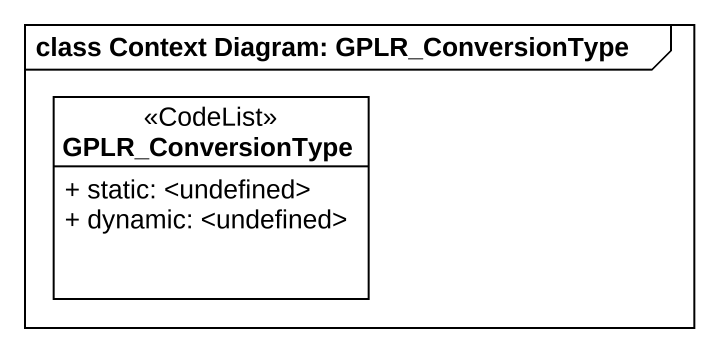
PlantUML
@startuml
mainframe class Context Diagram: GPLR_ConversionType
hide circle
hide empty members
skinparam classAttributeIconSize 0
class GPLR_ConversionType <<CodeList>> #FFFFFF {
  + static: <undefined>
  + dynamic: <undefined>
}
@enduml
